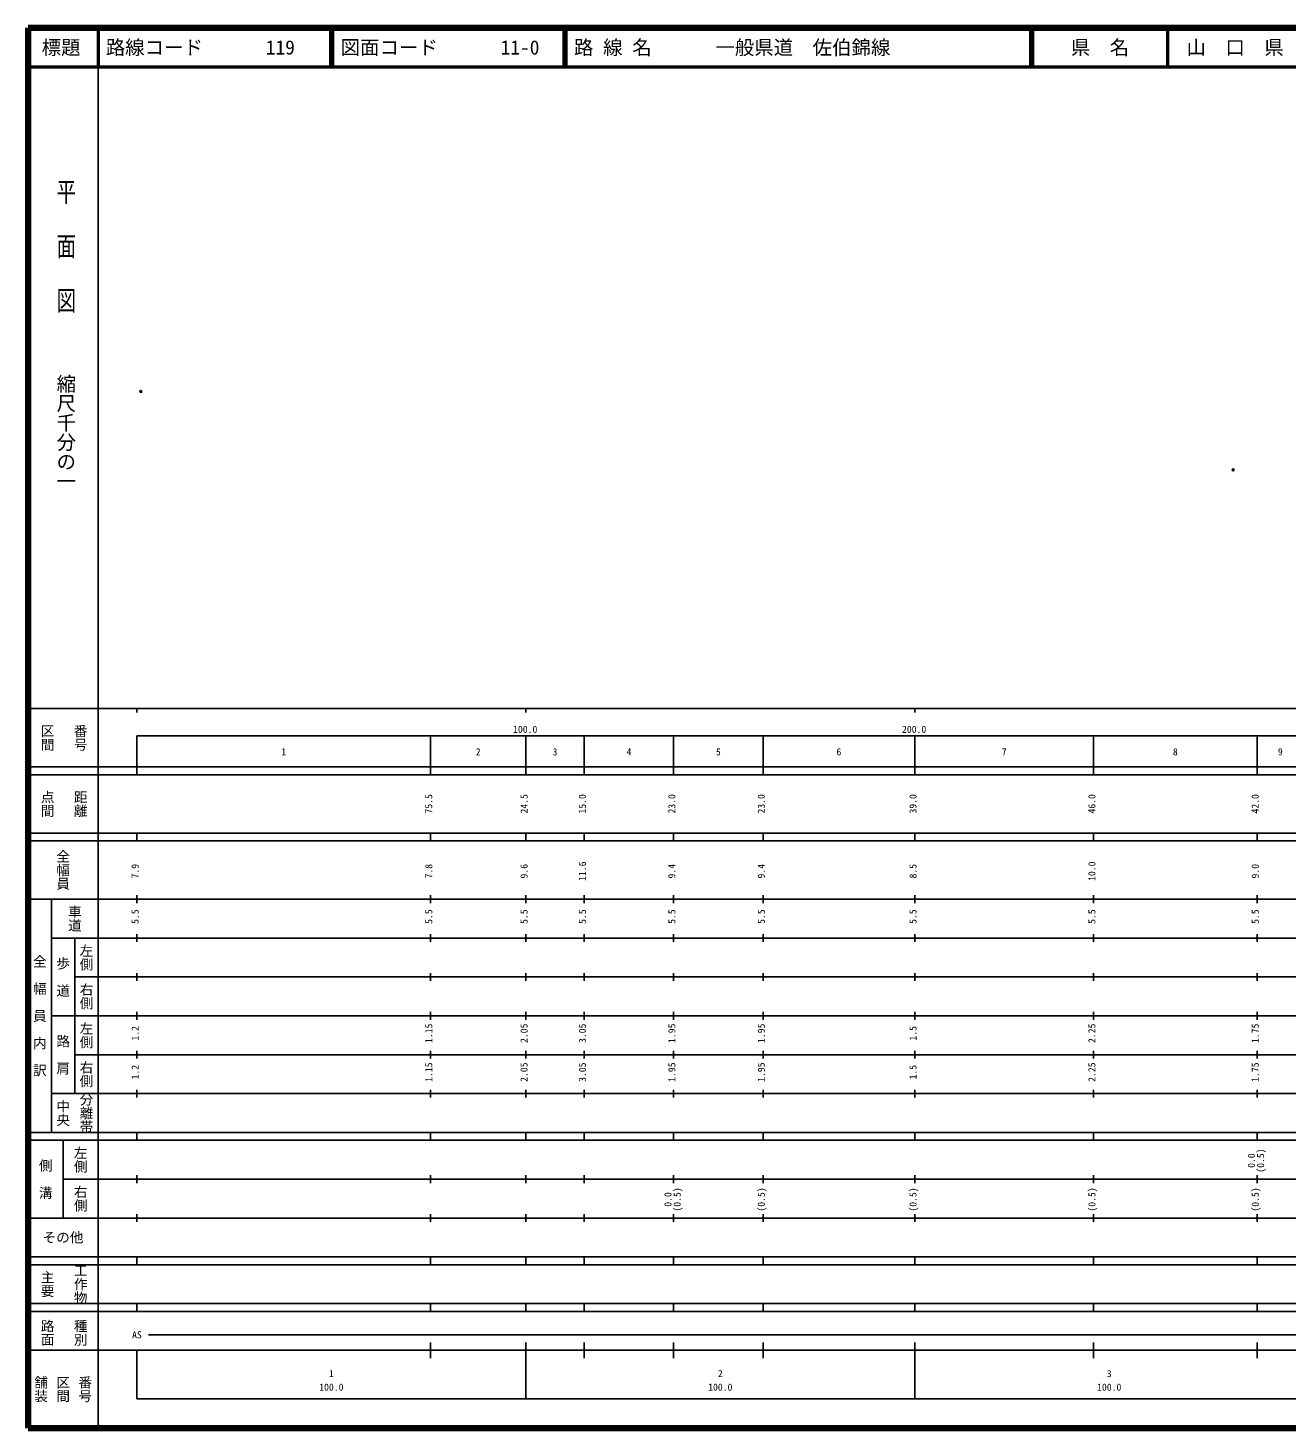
# Model space of a CAD drawing. Units: millimetres on the paper. Extents: x 40 to 680, y 20 to 380.
# Drawn here: x 40 to 363.7, y 20 to 380 of the extents above; entities that cross this region are included whole.
import ezdxf
from ezdxf.enums import TextEntityAlignment as Align

# ---------------------------------------------------------------- set-up
doc = ezdxf.new("R2010")
doc.units = ezdxf.units.MM
doc.header["$PDMODE"] = 32
doc.header["$PDSIZE"] = 0.5
doc.layers.add('M-OTRS', color=6, linetype='Continuous')
doc.layers.add('M-TTL-TXT', color=7, linetype='Continuous')
for name, color, linetype, lineweight in [('M-TTL', 2, 'Continuous', 140), ('M-TTL-BAND', 7, 'Continuous', 25), ('M-TTL-LINE', 7, 'Continuous', 50)]:
    doc.layers.add(name, color=color, linetype=linetype, lineweight=lineweight)
doc.styles.add('@ＭＳ ゴシック', font='')
doc.styles.add('ＭＳ ゴシック', font='')
doc.styles.get('@ＭＳ ゴシック').set_extended_font_data('@MS Gothic')
doc.styles.get('ＭＳ ゴシック').set_extended_font_data('MS Gothic')

msp = doc.modelspace()

# ---------------------------------------------------------------- linework, layer by layer
at = {"layer": 'M-OTRS'}
for p in [(69.035, 286.539), (349.851, 266.403)]:
    msp.add_point(p, dxfattribs=at)
at = {"layer": 'M-TTL'}
for p, q in [((40, 380), (40, 20)), ((680, 380), (40, 380)), ((40, 20), (680, 20))]:
    msp.add_line(p, q, dxfattribs=at)
at = {"layer": 'M-TTL-BAND'}
for p, q in [((58, 370), (58, 20)), ((40, 205), (579, 205)), ((68, 205), (68, 204)), ((168, 205), (168, 204)), ((268, 205), (268, 204)), ((68, 198), (579, 198)), ((68, 198), (68, 188)), ((143.5, 188), (143.5, 198)), ((168, 188), (168, 198)), ((183, 188), (183, 198)), ((206, 188), (206, 198)), ((229, 188), (229, 198)), ((268, 188), (268, 198)), ((314, 188), (314, 198)), ((356, 188), (356, 198)), ((40, 190), (579, 190)), ((40, 188), (579, 188)), ((40, 173), (579, 173)), ((68, 171), (68, 173)), ((143.5, 171), (143.5, 173)), ((168, 171), (168, 173)), ((183, 171), (183, 173)), ((206, 171), (206, 173)), ((229, 171), (229, 173)), ((268, 171), (268, 173)), ((314, 171), (314, 173)), ((356, 171), (356, 173)), ((40, 171), (579, 171)), ((40, 156), (579, 156)), ((46, 96), (46, 156)), ((68, 155), (68, 157)), ((143.5, 155), (143.5, 157)), ((168, 155), (168, 157)), ((183, 155), (183, 157)), ((206, 155), (206, 157)), ((229, 155), (229, 157)), ((268, 155), (268, 157)), ((314, 155), (314, 157)), ((356, 155), (356, 157)), ((46, 146), (579, 146)), ((52, 146), (52, 106)), ((68, 145), (68, 147)), ((143.5, 145), (143.5, 147)), ((168, 145), (168, 147)), ((183, 145), (183, 147)), ((206, 145), (206, 147)), ((229, 145), (229, 147)), ((268, 145), (268, 147)), ((314, 145), (314, 147)), ((356, 145), (356, 147)), ((68, 135), (68, 137)), ((143.5, 135), (143.5, 137)), ((168, 135), (168, 137)), ((183, 135), (183, 137)), ((206, 135), (206, 137)), ((229, 135), (229, 137)), ((268, 135), (268, 137)), ((314, 135), (314, 137)), ((356, 135), (356, 137)), ((52, 136), (579, 136)), ((46, 126), (579, 126)), ((68, 125), (68, 127)), ((143.5, 125), (143.5, 127)), ((168, 125), (168, 127)), ((183, 125), (183, 127)), ((206, 125), (206, 127)), ((229, 125), (229, 127)), ((268, 125), (268, 127)), ((314, 125), (314, 127)), ((356, 125), (356, 127)), ((52, 116), (579, 116)), ((68, 115), (68, 117)), ((143.5, 115), (143.5, 117)), ((168, 115), (168, 117)), ((183, 115), (183, 117)), ((206, 115), (206, 117)), ((229, 115), (229, 117)), ((268, 115), (268, 117)), ((314, 115), (314, 117)), ((356, 115), (356, 117)), ((46, 106), (579, 106)), ((68, 105), (68, 107)), ((143.5, 105), (143.5, 107)), ((168, 105), (168, 107)), ((183, 105), (183, 107)), ((206, 105), (206, 107)), ((229, 105), (229, 107)), ((268, 105), (268, 107)), ((314, 105), (314, 107)), ((356, 105), (356, 107)), ((40, 96), (579, 96)), ((40, 94), (579, 94)), ((49, 94), (49, 74)), ((68, 94), (68, 96)), ((143.5, 94), (143.5, 96)), ((168, 94), (168, 96)), ((183, 94), (183, 96)), ((206, 94), (206, 96)), ((229, 94), (229, 96)), ((268, 94), (268, 96)), ((314, 94), (314, 96)), ((356, 94), (356, 96)), ((49, 84), (579, 84)), ((68, 83), (68, 85)), ((143.5, 83), (143.5, 85)), ((168, 83), (168, 85)), ((183, 83), (183, 85)), ((206, 83), (206, 85)), ((229, 83), (229, 85)), ((268, 83), (268, 85)), ((314, 83), (314, 85)), ((356, 83), (356, 85)), ((40, 74), (579, 74)), ((68, 73), (68, 75)), ((143.5, 73), (143.5, 75)), ((168, 73), (168, 75)), ((183, 73), (183, 75)), ((206, 73), (206, 75)), ((229, 73), (229, 75)), ((268, 73), (268, 75)), ((314, 73), (314, 75)), ((356, 73), (356, 75)), ((40, 64), (579, 64)), ((40, 62), (579, 62)), ((68, 62), (68, 64)), ((143.5, 62), (143.5, 64)), ((168, 62), (168, 64)), ((183, 62), (183, 64)), ((206, 62), (206, 64)), ((229, 62), (229, 64)), ((268, 62), (268, 64)), ((314, 62), (314, 64)), ((356, 62), (356, 64)), ((40, 52), (579, 52)), ((68, 50), (68, 52)), ((143.5, 50), (143.5, 52)), ((168, 50), (168, 52)), ((183, 50), (183, 52)), ((206, 50), (206, 52)), ((229, 50), (229, 52)), ((268, 50), (268, 52)), ((314, 50), (314, 52)), ((356, 50), (356, 52)), ((40, 50), (579, 50)), ((71, 44), (556, 44)), ((40, 40), (579, 40)), ((68, 40), (68, 27.5)), ((143.5, 38), (143.5, 42)), ((168, 27.5), (168, 42)), ((183, 38), (183, 42)), ((206, 38), (206, 42)), ((229, 38), (229, 42)), ((268, 27.5), (268, 42)), ((314, 38), (314, 42)), ((356, 38), (356, 42)), ((68, 27.5), (579, 27.5))]:
    msp.add_line(p, q, dxfattribs=at)
at = {"layer": 'M-TTL-LINE'}
for p, q in [((58, 380), (58, 370)), ((117.75, 380), (117.75, 370)), ((118.25, 380), (118.25, 370)), ((177.75, 380), (177.75, 370)), ((178.25, 380), (178.25, 370)), ((297.75, 380), (297.75, 370)), ((298.25, 380), (298.25, 370)), ((333, 380), (333, 370)), ((40, 370), (680, 370))]:
    msp.add_line(p, q, dxfattribs=at)

# ---------------------------------------------------------------- texts
at = {"layer": 'M-TTL-BAND', "style": '@ＭＳ ゴシック', "width": 1.4}
msp.add_text('平  面  図', height=3.666, rotation=270, dxfattribs=at).set_placement((49.777, 306.475), align=Align.MIDDLE_RIGHT)
at = {"layer": 'M-TTL-BAND', "style": '@ＭＳ ゴシック'}
msp.add_text('縮尺千分の一', height=3.666, rotation=270, dxfattribs=at).set_placement((49.777, 261.03), align=Align.MIDDLE_RIGHT)
for s, p in [('区間', (45, 197.5)), ('番号', (53.5, 197.5)), ('点間', (45, 180.5)), ('距離', (53.5, 180.5)), ('全幅員', (49, 163.5)), ('車道', (52, 151)), ('左側', (55, 141)), ('全\u3000幅\u3000員\u3000内\u3000訳', (43, 126)), ('歩\u3000道', (49, 136)), ('右側', (55, 131)), ('左側', (55, 121)), ('路\u3000肩', (49, 116)), ('右側', (55, 111)), ('分離帯', (55, 101)), ('中央', (49, 101)), ('左側', (53.5, 89)), ('側\u3000溝', (44.5, 84)), ('右側', (53.5, 79)), ('工作物', (53.5, 57)), ('主要', (45, 57)), ('路面', (45, 44.5)), ('種別', (53.5, 44.5)), ('舗装', (43.333, 30)), ('区間', (49, 30)), ('番号', (54.667, 30))]:
    msp.add_text(s, height=2.566, rotation=270, dxfattribs=at).set_placement(p, align=Align.MIDDLE_CENTER)
at = {"layer": 'M-TTL-BAND', "style": 'ＭＳ ゴシック'}
for s, p in [('100.0', (167.844, 198.195)), ('200.0', (267.844, 198.195)), ('1', (105.75, 192.405)), ('2', (155.75, 192.405)), ('3', (175.5, 192.405)), ('4', (194.5, 192.405)), ('5', (217.5, 192.405)), ('6', (248.5, 192.405)), ('7', (291, 192.405)), ('8', (335, 192.405)), ('9', (362, 192.405)), ('AS', (68, 42.5)), ('1', (118, 32.523)), ('2', (218, 32.523)), ('3', (318, 32.523)), ('100.0', (118, 29.033)), ('100.0', (218, 29.033)), ('100.0', (318, 29.033))]:
    msp.add_text(s, height=1.833, dxfattribs=at).set_placement(p, align=Align.BOTTOM_CENTER)
for s, p in [('75.5', (144.5, 180.5)), ('24.5', (169, 180.5)), ('15.0', (184, 180.5)), ('23.0', (207, 180.5)), ('23.0', (230, 180.5)), ('39.0', (269, 180.5)), ('46.0', (315, 180.5)), ('42.0', (357, 180.5)), ('7.9', (69, 163.174)), ('7.8', (144.5, 163.174)), ('9.6', (169, 163.174)), ('11.6', (184, 163.174)), ('9.4', (207, 163.174)), ('9.4', (230, 163.174)), ('8.5', (269, 163.174)), ('10.0', (315, 163.174)), ('9.0', (357, 163.174)), ('5.5', (69, 151.5)), ('5.5', (144.5, 151.5)), ('5.5', (169, 151.5)), ('5.5', (184, 151.5)), ('5.5', (207, 151.5)), ('5.5', (230, 151.5)), ('5.5', (269, 151.5)), ('5.5', (315, 151.5)), ('5.5', (357, 151.5)), ('1.2', (69, 121.5)), ('1.15', (144.5, 121.5)), ('2.05', (169, 121.5)), ('3.05', (184, 121.5)), ('1.95', (207, 121.5)), ('1.95', (230, 121.5)), ('1.5', (269, 121.5)), ('2.25', (315, 121.5)), ('1.75', (357, 121.5)), ('1.2', (69, 111.5)), ('1.15', (144.5, 111.5)), ('2.05', (169, 111.5)), ('3.05', (184, 111.5)), ('1.95', (207, 111.5)), ('1.95', (230, 111.5)), ('1.5', (269, 111.5)), ('2.25', (315, 111.5)), ('1.75', (357, 111.5)), ('0.0', (356, 88.764)), ('(0.5)', (358.37, 88.764)), ('0.0', (206, 78.764)), ('(0.5)', (208.37, 78.764)), ('(0.5)', (230, 78.764)), ('(0.5)', (269, 78.764)), ('(0.5)', (315, 78.764)), ('(0.5)', (357, 78.764))]:
    msp.add_text(s, height=1.833, rotation=90, dxfattribs=at).set_placement(p, align=Align.BOTTOM_CENTER)
msp.add_text('その他', height=2.566, dxfattribs=at).set_placement((49, 69), align=Align.MIDDLE_CENTER)
at = {"layer": 'M-TTL-TXT', "style": 'ＭＳ ゴシック'}
for s, p in [('標題', (48.5, 375)), ('県\u3000名', (315.625, 375)), ('山\u3000口\u3000県', (350.375, 375))]:
    msp.add_text(s, height=3.666, dxfattribs=at).set_placement(p, align=Align.MIDDLE_CENTER)
for s, p in [('路線コード', (60, 375)), ('119', (101.142, 375)), ('図面コード', (120.38, 375)), ('11-0', (161.521, 375)), ('路 線 名', (180.38, 375)), ('一般県道\u3000佐伯錦線', (216.734, 375))]:
    msp.add_text(s, height=3.666, dxfattribs=at).set_placement(p, align=Align.MIDDLE_LEFT)

doc.saveas('drawing.dxf')
